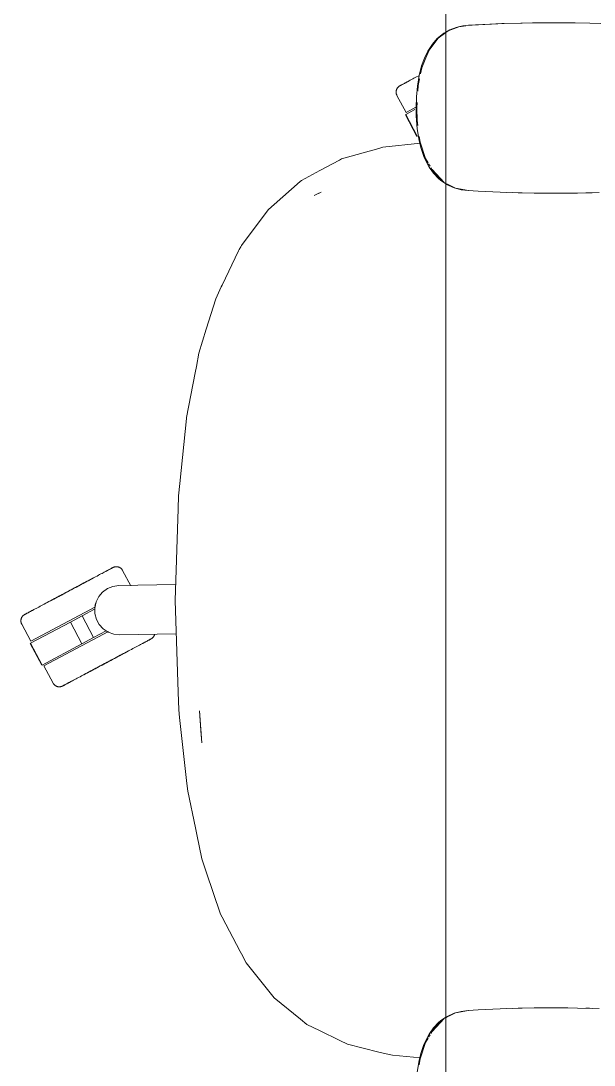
# Model space of a CAD drawing. Header units: millimetres. Extents: x 155927 to 295199, y -4084 to 97293.
# Drawn here: x 192539 to 192865, y 11079 to 11672 of the extents above; entities that cross this region are included whole.
import ezdxf

# ---------------------------------------------------------------- set-up
doc = ezdxf.new("R2010")
doc.units = ezdxf.units.MM
doc.header["$MEASUREMENT"] = 0
doc.layers.add('G-IMPT', color=8, linetype='CONTINUOUS', lineweight=9)
doc.layers.add('I-FURN', color=8, linetype='CONTINUOUS', lineweight=9)

msp = doc.modelspace()

# ---------------------------------------------------------------- linework, layer by layer
at = {"layer": 'G-IMPT'}
for p, q in [((192813.49, 11670.6), (192791.7, 11669.51)), ((192812.28, 11670.56), (192791.7, 11669.51)), ((192813.49, 11670.6), (192793.31, 11669.63)), ((192833.68, 11671.07), (192812.28, 11670.56)), ((192823.84, 11670.9), (192812.28, 11670.56)), ((192812.28, 11670.56), (192813.49, 11670.6)), ((192833.68, 11671.07), (192813.49, 11670.6)), ((192823.84, 11670.9), (192843.07, 11671.11)), ((192833.68, 11671.07), (192823.84, 11670.9)), ((192853.86, 11671.02), (192823.84, 11670.9)), ((192831.64, 11671.05), (192829.73, 11670.97)), ((192833.68, 11671.03), (192831.64, 11671.05)), ((192853.86, 11671.02), (192833.68, 11671.07)), ((192853.86, 11671.02), (192843.07, 11671.11)), ((192853.86, 11671.02), (192862.28, 11670.85)), ((192874.04, 11670.47), (192862.28, 11670.85)), ((192779.24, 11665.1), (192775.5, 11662.02)), ((192780.44, 11665.49), (192776.02, 11662.22)), ((192780.44, 11665.78), (192779.24, 11665.1)), ((192782.67, 11667.06), (192780.44, 11665.78)), ((192781.64, 11666.39), (192780.44, 11665.49)), ((192787.84, 11668.8), (192781.64, 11666.39)), ((192782.67, 11667.06), (192786.32, 11668.45)), ((192787.66, 11668.82), (192786.32, 11668.45)), ((192787.66, 11668.82), (192790.06, 11669.26)), ((192787.84, 11668.8), (192791.69, 11669.38)), ((192791.7, 11669.51), (192790.06, 11669.26)), ((192791.7, 11669.51), (192793.31, 11669.63)), ((192770.18, 11654.93), (192772.83, 11658.98)), ((192776.02, 11662.22), (192770.8, 11655.43)), ((192772.83, 11658.98), (192775.5, 11662.02)), ((192770.18, 11654.93), (192768.2, 11650.86)), ((192770.8, 11655.43), (192768.96, 11651.04)), ((192766.61, 11646.53), (192765.18, 11641.05)), ((192766.61, 11646.53), (192768.2, 11650.86)), ((192766.64, 11645.41), (192768.96, 11651.04)), ((192764.18, 11635.11), (192765.18, 11641.05)), ((192766.64, 11645.41), (192765.93, 11641.95)), ((192764.18, 11635.11), (192763.61, 11628.96)), ((192764.6, 11635.45), (192764.4, 11632.25)), ((192765.36, 11639.2), (192764.6, 11635.45)), ((192763.43, 11622.63), (192763.61, 11628.96)), ((192763.52, 11618.12), (192763.43, 11622.63)), ((192764, 11625.74), (192763.81, 11622.63)), ((192764.04, 11615.46), (192763.81, 11622.63)), ((192763.52, 11618.12), (192764.1, 11610.8)), ((192764.04, 11615.46), (192764.43, 11612.68)), ((192765.22, 11604.04), (192764.1, 11610.8)), ((192765.3, 11606.49), (192765.77, 11603.2)), ((192742.35, 11599.65), (192721, 11593.64)), ((192742.35, 11599.65), (192744.61, 11600.28)), ((192765.89, 11602.7), (192744.61, 11600.28)), ((192766.19, 11600.12), (192765.22, 11604.04)), ((192765.77, 11603.2), (192768.8, 11593.81)), ((192766.19, 11600.12), (192767.93, 11595.03)), ((192719.89, 11593.04), (192708.65, 11587.03)), ((192721, 11593.64), (192719.89, 11593.04)), ((192767.93, 11595.03), (192770.14, 11590.39)), ((192768.8, 11593.81), (192770.26, 11591.36)), ((192708.65, 11587.03), (192698.22, 11581.45)), ((192770.14, 11590.39), (192770.94, 11589.02)), ((192770.54, 11590.89), (192771.4, 11589.45)), ((192773.39, 11585.56), (192770.94, 11589.02)), ((192771.87, 11588.66), (192773.76, 11585.51)), ((192772.57, 11587.6), (192779.47, 11580.2)), ((192772.57, 11587.6), (192773.85, 11586.13)), ((192682.76, 11567.84), (192697.55, 11580.86)), ((192697.55, 11580.86), (192698.22, 11581.45)), ((192776.26, 11582.52), (192773.39, 11585.56)), ((192773.76, 11585.51), (192779.47, 11580.2)), ((192773.98, 11585.97), (192777.06, 11582.44)), ((192776.26, 11582.52), (192777.58, 11581.38)), ((192779.47, 11580.2), (192777.06, 11582.44)), ((192780.44, 11579.43), (192777.58, 11581.38)), ((192705.52, 11572.84), (192709.41, 11574.79)), ((192707.81, 11574.01), (192709.41, 11574.79)), ((192781.71, 11579.1), (192780.44, 11579.73)), ((192780.8, 11579.18), (192785.12, 11577.19)), ((192781.71, 11579.1), (192785.96, 11577)), ((192789.08, 11576.13), (192785.12, 11577.19)), ((192785.96, 11577), (192793.31, 11575.63)), ((192793.08, 11575.63), (192789.08, 11576.13)), ((192798.75, 11575.34), (192793.08, 11575.63)), ((192798.75, 11575.34), (192811.31, 11574.73)), ((192814.85, 11574.6), (192811.31, 11574.73)), ((192705.52, 11572.84), (192707.81, 11574.01)), ((192830.52, 11574.23), (192814.85, 11574.6)), ((192818.25, 11574.55), (192821.58, 11574.4)), ((192823.8, 11574.4), (192821.58, 11574.4)), ((192830.52, 11574.23), (192835.03, 11574.17)), ((192835.03, 11574.17), (192849.75, 11574.18)), ((192855.22, 11574.25), (192849.75, 11574.18)), ((192855.22, 11574.25), (192867.53, 11574.55)), ((192862, 11574.39), (192859.92, 11574.39)), ((192863.66, 11574.47), (192862, 11574.39)), ((192664.21, 11544.51), (192678.78, 11564)), ((192678.78, 11564), (192679.5, 11564.97)), ((192682.76, 11567.84), (192679.5, 11564.97)), ((192662.39, 11541.45), (192653.12, 11521.81)), ((192662.39, 11541.45), (192662.81, 11542.16)), ((192663.75, 11543.74), (192662.81, 11542.16)), ((192664.21, 11544.51), (192663.75, 11543.74)), ((192653.12, 11521.81), (192652.69, 11520.89)), ((192649.5, 11514.13), (192652.69, 11520.89)), ((192649.5, 11514.13), (192644.18, 11496.86)), ((192644.18, 11496.86), (192639.98, 11483.25)), ((192639.98, 11483.25), (192638.53, 11475.65)), ((192637.82, 11471.98), (192638.53, 11475.65)), ((192637.82, 11471.98), (192632.95, 11446.6)), ((192632.86, 11446.14), (192629.04, 11409.15)), ((192632.86, 11446.14), (192632.95, 11446.6)), ((192629.04, 11409.15), (192628.31, 11402.08)), ((192628.09, 11394.82), (192628.31, 11402.08)), ((192626.47, 11342.66), (192628.09, 11394.82)), ((192628.17, 11290.48), (192626.47, 11342.66)), ((192628.17, 11290.48), (192628.5, 11280.54)), ((192628.98, 11276.16), (192628.5, 11280.54)), ((192640.38, 11280), (192641.63, 11261.72)), ((192640.38, 11280), (192641.02, 11268.67)), ((192628.98, 11276.16), (192633.11, 11238.72)), ((192641.63, 11261.72), (192641.02, 11268.67)), ((192633.6, 11234.3), (192633.11, 11238.72)), ((192637.95, 11213.36), (192633.6, 11234.3)), ((192637.95, 11213.36), (192638.71, 11209.68)), ((192638.71, 11209.68), (192641.58, 11195.86)), ((192644.1, 11188.42), (192641.58, 11195.86)), ((192644.1, 11188.42), (192652.25, 11164.33)), ((192653.12, 11162.67), (192652.25, 11164.33)), ((192663.42, 11143.16), (192653.12, 11162.67)), ((192663.42, 11143.16), (192664.14, 11141.79)), ((192666.85, 11136.66), (192664.14, 11141.79)), ((192666.85, 11136.66), (192679.06, 11121.52)), ((192682.82, 11116.86), (192679.06, 11121.52)), ((192697.77, 11104.69), (192682.82, 11116.86)), ((192780.44, 11105.82), (192777.58, 11103.87)), ((192781.71, 11106.15), (192780.44, 11105.52)), ((192780.8, 11106.07), (192785.12, 11108.06)), ((192782, 11106.3), (192785.96, 11108.25)), ((192789.08, 11109.12), (192785.12, 11108.06)), ((192785.96, 11108.25), (192793.31, 11109.62)), ((192793.08, 11109.62), (192789.08, 11109.12)), ((192798.75, 11109.91), (192793.08, 11109.62)), ((192798.75, 11109.91), (192811.31, 11110.52)), ((192814.85, 11110.64), (192811.31, 11110.52)), ((192830.52, 11111.02), (192814.85, 11110.64)), ((192818.25, 11110.7), (192821.58, 11110.85)), ((192823.8, 11110.85), (192821.58, 11110.85)), ((192830.52, 11111.02), (192835.03, 11111.08)), ((192835.03, 11111.08), (192849.75, 11111.07)), ((192855.22, 11111), (192849.75, 11111.07)), ((192855.22, 11111), (192867.53, 11110.7)), ((192862, 11110.86), (192859.92, 11110.86)), ((192863.66, 11110.78), (192862, 11110.86)), ((192697.77, 11104.69), (192701.42, 11101.71)), ((192701.42, 11101.71), (192708.59, 11098.19)), ((192772.57, 11097.65), (192779.47, 11105.05)), ((192776.26, 11102.73), (192773.39, 11099.69)), ((192773.76, 11099.74), (192779.47, 11105.05)), ((192773.98, 11099.28), (192777.06, 11102.81)), ((192776.26, 11102.73), (192777.58, 11103.87)), ((192779.47, 11105.05), (192777.06, 11102.81)), ((192720.05, 11092.54), (192708.59, 11098.19)), ((192767.93, 11090.22), (192770.14, 11094.86)), ((192770.14, 11094.86), (192770.94, 11096.23)), ((192770.54, 11094.36), (192771.4, 11095.8)), ((192773.39, 11099.69), (192770.94, 11096.23)), ((192771.87, 11096.59), (192773.76, 11099.74)), ((192772.57, 11097.65), (192773.85, 11099.12)), ((192720.05, 11092.54), (192724.42, 11090.39)), ((192724.42, 11090.39), (192742.36, 11085.99)), ((192765.77, 11082.05), (192768.8, 11091.44)), ((192766.19, 11085.13), (192767.93, 11090.22)), ((192768.8, 11091.44), (192770.26, 11093.89)), ((192742.36, 11085.99), (192744.73, 11085.41)), ((192750.02, 11084.11), (192744.73, 11085.41)), ((192765.9, 11082.67), (192750.02, 11084.11)), ((192766.19, 11085.13), (192765.22, 11081.21)), ((192765.3, 11078.76), (192765.77, 11082.05)), ((192765.22, 11081.21), (192764.1, 11074.45))]:
    msp.add_line(p, q, dxfattribs=at)
at = {"layer": 'I-FURN'}
for p, q in [((192780.44, 10700.42), (192780.44, 12100.42)), ((192780.44, 12100.42), (192780.44, 10700.42)), ((192763.78, 11640.3), (192763, 11639.89)), ((192764.58, 11640.73), (192763.78, 11640.3)), ((192765.4, 11641.16), (192764.58, 11640.73)), ((192752.87, 11634.05), (192752.97, 11634.17)), ((192752.97, 11634.17), (192753.07, 11634.3)), ((192753.07, 11634.3), (192753.18, 11634.42)), ((192753.18, 11634.42), (192753.29, 11634.53)), ((192753.29, 11634.53), (192753.41, 11634.64)), ((192753.41, 11634.64), (192753.53, 11634.75)), ((192753.53, 11634.75), (192753.66, 11634.85)), ((192753.66, 11634.85), (192753.78, 11634.95)), ((192753.78, 11634.95), (192753.92, 11635.04)), ((192753.92, 11635.04), (192754.05, 11635.12)), ((192754.05, 11635.12), (192754.19, 11635.2)), ((192754.19, 11635.2), (192754.23, 11635.23)), ((192754.23, 11635.23), (192754.25, 11635.24)), ((192754.24, 11635.23), (192754.23, 11635.23)), ((192754.28, 11635.25), (192754.24, 11635.23)), ((192754.25, 11635.24), (192754.31, 11635.27)), ((192754.36, 11635.29), (192754.28, 11635.25)), ((192754.31, 11635.27), (192754.41, 11635.32)), ((192754.48, 11635.36), (192754.36, 11635.29)), ((192754.41, 11635.32), (192754.55, 11635.4)), ((192754.65, 11635.45), (192754.48, 11635.36)), ((192754.55, 11635.4), (192754.73, 11635.49)), ((192754.85, 11635.55), (192754.65, 11635.45)), ((192754.73, 11635.49), (192754.95, 11635.61)), ((192755.09, 11635.68), (192754.85, 11635.55)), ((192754.95, 11635.61), (192755.21, 11635.75)), ((192755.37, 11635.83), (192755.09, 11635.68)), ((192755.21, 11635.75), (192755.51, 11635.9)), ((192755.68, 11636), (192755.37, 11635.83)), ((192755.51, 11635.9), (192755.84, 11636.08)), ((192756.04, 11636.19), (192755.68, 11636)), ((192755.84, 11636.08), (192756.22, 11636.28)), ((192756.43, 11636.4), (192756.04, 11636.19)), ((192756.22, 11636.28), (192756.63, 11636.5)), ((192756.86, 11636.62), (192756.43, 11636.4)), ((192756.63, 11636.5), (192757.07, 11636.74)), ((192757.33, 11636.87), (192756.86, 11636.62)), ((192757.07, 11636.74), (192757.56, 11636.99)), ((192757.83, 11637.14), (192757.33, 11636.87)), ((192757.56, 11636.99), (192758.07, 11637.27)), ((192758.37, 11637.42), (192757.83, 11637.14)), ((192758.07, 11637.27), (192758.62, 11637.56)), ((192758.93, 11637.73), (192758.37, 11637.42)), ((192758.62, 11637.56), (192759.21, 11637.87)), ((192759.54, 11638.05), (192758.93, 11637.73)), ((192760.17, 11638.38), (192759.54, 11638.05)), ((192760.83, 11638.74), (192760.17, 11638.38)), ((192761.53, 11639.1), (192760.83, 11638.74)), ((192762.25, 11639.49), (192761.53, 11639.1)), ((192763, 11639.89), (192762.25, 11639.49)), ((192752.09, 11631.63), (192752.1, 11631.79)), ((192752.1, 11631.47), (192752.09, 11631.63)), ((192752.1, 11631.95), (192752.12, 11632.11)), ((192752.1, 11631.79), (192752.1, 11631.95)), ((192752.11, 11631.31), (192752.1, 11631.47)), ((192752.13, 11631.15), (192752.11, 11631.31)), ((192752.12, 11632.11), (192752.14, 11632.27)), ((192752.15, 11630.99), (192752.13, 11631.15)), ((192752.14, 11632.27), (192752.17, 11632.43)), ((192752.18, 11630.83), (192752.15, 11630.99)), ((192752.17, 11632.43), (192752.2, 11632.59)), ((192752.22, 11630.67), (192752.18, 11630.83)), ((192752.2, 11632.59), (192752.24, 11632.75)), ((192752.26, 11630.52), (192752.22, 11630.67)), ((192752.24, 11632.75), (192752.29, 11632.9)), ((192752.31, 11630.37), (192752.26, 11630.52)), ((192752.29, 11632.9), (192752.34, 11633.05)), ((192752.37, 11630.21), (192752.31, 11630.37)), ((192752.34, 11633.05), (192752.4, 11633.2)), ((192752.43, 11630.07), (192752.37, 11630.21)), ((192752.4, 11633.2), (192752.46, 11633.35)), ((192752.49, 11629.92), (192752.43, 11630.07)), ((192752.46, 11633.35), (192752.53, 11633.5)), ((192752.57, 11629.77), (192752.49, 11629.92)), ((192752.53, 11633.5), (192752.61, 11633.64)), ((192752.57, 11629.77), (192757.72, 11620.09)), ((192752.61, 11633.64), (192752.69, 11633.78)), ((192752.69, 11633.78), (192752.78, 11633.91)), ((192752.78, 11633.91), (192752.87, 11634.05)), ((192757.72, 11620.09), (192763.35, 11623.08)), ((192757.36, 11618.77), (192763.93, 11606.41)), ((192757.53, 11618.86), (192762.82, 11621.67)), ((192764.1, 11606.5), (192757.53, 11618.86)), ((192764.2, 11606.55), (192764.1, 11606.5)), ((192590.43, 11361.03), (192590.17, 11360.89)), ((192590.29, 11360.96), (192590.53, 11361.08)), ((192590.65, 11361.14), (192590.43, 11361.03)), ((192590.53, 11361.08), (192590.73, 11361.19)), ((192590.83, 11361.24), (192590.65, 11361.14)), ((192590.73, 11361.19), (192590.9, 11361.28)), ((192590.97, 11361.32), (192590.83, 11361.24)), ((192590.9, 11361.28), (192591.02, 11361.34)), ((192591.07, 11361.37), (192590.97, 11361.32)), ((192591.02, 11361.34), (192591.1, 11361.39)), ((192591.13, 11361.4), (192591.07, 11361.37)), ((192591.1, 11361.39), (192591.14, 11361.41)), ((192591.15, 11361.41), (192591.13, 11361.4)), ((192591.14, 11361.41), (192591.15, 11361.41)), ((192591.15, 11361.41), (192591.29, 11361.48)), ((192591.29, 11361.48), (192591.44, 11361.55)), ((192591.44, 11361.55), (192591.59, 11361.61)), ((192591.59, 11361.61), (192591.74, 11361.67)), ((192591.74, 11361.67), (192591.89, 11361.72)), ((192591.89, 11361.72), (192592.05, 11361.76)), ((192592.05, 11361.76), (192592.21, 11361.8)), ((192592.21, 11361.8), (192592.36, 11361.83)), ((192592.36, 11361.83), (192592.52, 11361.85)), ((192592.52, 11361.85), (192592.68, 11361.87)), ((192592.68, 11361.87), (192592.84, 11361.88)), ((192592.84, 11361.88), (192593.01, 11361.88)), ((192593.01, 11361.88), (192593.17, 11361.88)), ((192593.17, 11361.88), (192593.33, 11361.87)), ((192593.33, 11361.87), (192593.49, 11361.86)), ((192593.49, 11361.86), (192593.65, 11361.84)), ((192593.65, 11361.84), (192593.81, 11361.81)), ((192593.81, 11361.81), (192593.96, 11361.78)), ((192593.96, 11361.78), (192594.12, 11361.74)), ((192594.12, 11361.74), (192594.27, 11361.69)), ((192594.27, 11361.69), (192594.43, 11361.64)), ((192594.43, 11361.64), (192594.58, 11361.58)), ((192594.58, 11361.58), (192594.73, 11361.51)), ((192594.73, 11361.51), (192594.87, 11361.44)), ((192594.87, 11361.44), (192595.01, 11361.37)), ((192595.01, 11361.37), (192595.15, 11361.29)), ((192595.15, 11361.29), (192595.29, 11361.2)), ((192595.29, 11361.2), (192595.42, 11361.11)), ((192595.42, 11361.11), (192595.55, 11361.01)), ((192579.59, 11355.27), (192578.74, 11354.81)), ((192579.13, 11355.02), (192579.98, 11355.47)), ((192580.43, 11355.71), (192579.59, 11355.27)), ((192581.24, 11356.14), (192580.43, 11355.71)), ((192582.03, 11356.56), (192581.24, 11356.14)), ((192582.79, 11356.97), (192582.03, 11356.56)), ((192583.52, 11357.36), (192582.79, 11356.97)), ((192584.23, 11357.73), (192583.52, 11357.36)), ((192584.91, 11358.09), (192584.23, 11357.73)), ((192585.56, 11358.44), (192584.91, 11358.09)), ((192586.17, 11358.77), (192585.56, 11358.44)), ((192586.76, 11359.08), (192586.17, 11358.77)), ((192586.45, 11358.91), (192587.02, 11359.21)), ((192587.31, 11359.37), (192586.76, 11359.08)), ((192587.02, 11359.21), (192587.55, 11359.5)), ((192587.83, 11359.64), (192587.31, 11359.37)), ((192587.55, 11359.5), (192588.05, 11359.76)), ((192588.31, 11359.9), (192587.83, 11359.64)), ((192588.05, 11359.76), (192588.52, 11360.01)), ((192588.75, 11360.14), (192588.31, 11359.9)), ((192588.52, 11360.01), (192588.95, 11360.24)), ((192589.16, 11360.36), (192588.75, 11360.14)), ((192588.95, 11360.24), (192589.34, 11360.45)), ((192589.54, 11360.55), (192589.16, 11360.36)), ((192589.34, 11360.45), (192589.7, 11360.64)), ((192589.87, 11360.73), (192589.54, 11360.55)), ((192589.7, 11360.64), (192590.01, 11360.81)), ((192590.17, 11360.89), (192589.87, 11360.73)), ((192590.01, 11360.81), (192590.29, 11360.96)), ((192595.55, 11361.01), (192595.67, 11360.91)), ((192595.67, 11360.91), (192595.79, 11360.8)), ((192595.79, 11360.8), (192595.91, 11360.69)), ((192595.91, 11360.69), (192596.02, 11360.57)), ((192596.02, 11360.57), (192596.12, 11360.45)), ((192596.12, 11360.45), (192596.23, 11360.32)), ((192596.23, 11360.32), (192596.32, 11360.19)), ((192596.32, 11360.19), (192596.41, 11360.06)), ((192596.41, 11360.06), (192596.5, 11359.92)), ((192596.5, 11359.92), (192596.58, 11359.78)), ((192596.58, 11359.78), (192596.6, 11359.74)), ((192601.3, 11350.9), (192596.6, 11359.74)), ((192568.29, 11349.26), (192567.29, 11348.72)), ((192567.75, 11348.97), (192568.75, 11349.5)), ((192569.29, 11349.79), (192568.29, 11349.26)), ((192568.75, 11349.5), (192569.75, 11350.03)), ((192570.28, 11350.32), (192569.29, 11349.79)), ((192569.75, 11350.03), (192570.74, 11350.56)), ((192571.27, 11350.84), (192570.28, 11350.32)), ((192570.74, 11350.56), (192571.72, 11351.08)), ((192572.25, 11351.36), (192571.27, 11350.84)), ((192571.72, 11351.08), (192572.7, 11351.6)), ((192573.22, 11351.88), (192572.25, 11351.36)), ((192572.7, 11351.6), (192573.66, 11352.11)), ((192574.18, 11352.39), (192573.22, 11351.88)), ((192573.66, 11352.11), (192574.61, 11352.62)), ((192575.12, 11352.89), (192574.18, 11352.39)), ((192574.61, 11352.62), (192575.55, 11353.12)), ((192576.05, 11353.38), (192575.12, 11352.89)), ((192575.55, 11353.12), (192576.47, 11353.61)), ((192576.96, 11353.87), (192576.05, 11353.38)), ((192576.47, 11353.61), (192577.38, 11354.09)), ((192577.86, 11354.35), (192576.96, 11353.87)), ((192577.38, 11354.09), (192578.26, 11354.56)), ((192578.74, 11354.81), (192577.86, 11354.35)), ((192578.26, 11354.56), (192579.13, 11355.02)), ((192585.19, 11347.44), (192587.94, 11349.41)), ((192587.94, 11349.41), (192591.07, 11350.66)), ((192591.07, 11350.66), (192594.41, 11351.12)), ((192594.41, 11351.12), (192626.75, 11351.69)), ((192557.41, 11343.47), (192556.47, 11342.97)), ((192556.9, 11343.2), (192557.85, 11343.7)), ((192558.36, 11343.98), (192557.41, 11343.47)), ((192557.85, 11343.7), (192558.8, 11344.21)), ((192559.33, 11344.49), (192558.36, 11343.98)), ((192558.8, 11344.21), (192559.77, 11344.73)), ((192560.3, 11345.01), (192559.33, 11344.49)), ((192559.77, 11344.73), (192560.75, 11345.25)), ((192561.28, 11345.53), (192560.3, 11345.01)), ((192560.75, 11345.25), (192561.74, 11345.77)), ((192562.27, 11346.06), (192561.28, 11345.53)), ((192561.74, 11345.77), (192562.73, 11346.3)), ((192563.27, 11346.59), (192562.27, 11346.06)), ((192562.73, 11346.3), (192563.73, 11346.83)), ((192564.27, 11347.12), (192563.27, 11346.59)), ((192563.73, 11346.83), (192564.73, 11347.37)), ((192565.28, 11347.66), (192564.27, 11347.12)), ((192564.73, 11347.37), (192565.74, 11347.9)), ((192566.28, 11348.19), (192565.28, 11347.66)), ((192565.74, 11347.9), (192566.74, 11348.44)), ((192567.29, 11348.72), (192566.28, 11348.19)), ((192566.74, 11348.44), (192567.75, 11348.97)), ((192581.49, 11341.86), (192583, 11344.88)), ((192583, 11344.88), (192585.19, 11347.44)), ((192544.36, 11319.54), (192581.08, 11339.07)), ((192545.26, 11337.01), (192545.85, 11337.33)), ((192546.18, 11337.5), (192545.58, 11337.18)), ((192546.81, 11337.84), (192546.18, 11337.5)), ((192547.47, 11338.19), (192546.81, 11337.84)), ((192548.17, 11338.56), (192547.47, 11338.19)), ((192548.89, 11338.94), (192548.17, 11338.56)), ((192549.64, 11339.34), (192548.89, 11338.94)), ((192550.42, 11339.75), (192549.64, 11339.34)), ((192551.22, 11340.18), (192550.42, 11339.75)), ((192552.04, 11340.62), (192551.22, 11340.18)), ((192552.89, 11341.07), (192552.04, 11340.62)), ((192553.76, 11341.53), (192552.89, 11341.07)), ((192554.64, 11342), (192553.76, 11341.53)), ((192555.55, 11342.48), (192554.64, 11342)), ((192555.06, 11342.22), (192555.97, 11342.71)), ((192556.47, 11342.97), (192555.55, 11342.48)), ((192555.97, 11342.71), (192556.9, 11343.2)), ((192573.52, 11333.92), (192580.67, 11337.72)), ((192580.74, 11338.57), (192581.49, 11341.86)), ((192580.8, 11335.2), (192580.74, 11338.57)), ((192538.74, 11331.25), (192538.75, 11331.41)), ((192538.75, 11331.41), (192538.76, 11331.57)), ((192538.76, 11331.57), (192538.78, 11331.73)), ((192538.78, 11331.73), (192538.81, 11331.89)), ((192538.81, 11331.89), (192538.84, 11332.05)), ((192538.84, 11332.05), (192538.88, 11332.2)), ((192538.88, 11332.2), (192538.93, 11332.36)), ((192538.93, 11332.36), (192538.98, 11332.51)), ((192538.98, 11332.51), (192539.04, 11332.66)), ((192539.04, 11332.66), (192539.1, 11332.81)), ((192539.1, 11332.81), (192539.17, 11332.95)), ((192539.17, 11332.95), (192539.25, 11333.09)), ((192539.25, 11333.09), (192539.33, 11333.23)), ((192539.33, 11333.23), (192539.42, 11333.37)), ((192539.42, 11333.37), (192539.51, 11333.5)), ((192539.51, 11333.5), (192539.61, 11333.63)), ((192539.61, 11333.63), (192539.71, 11333.75)), ((192539.71, 11333.75), (192539.82, 11333.87)), ((192539.82, 11333.87), (192539.93, 11333.99)), ((192539.93, 11333.99), (192540.05, 11334.1)), ((192540.05, 11334.1), (192540.17, 11334.21)), ((192540.17, 11334.21), (192540.3, 11334.31)), ((192540.3, 11334.31), (192540.43, 11334.4)), ((192540.43, 11334.4), (192540.56, 11334.49)), ((192540.56, 11334.49), (192540.7, 11334.58)), ((192540.7, 11334.58), (192540.84, 11334.66)), ((192540.84, 11334.66), (192540.87, 11334.68)), ((192540.87, 11334.68), (192540.89, 11334.69)), ((192540.88, 11334.68), (192540.87, 11334.68)), ((192540.92, 11334.71), (192540.88, 11334.68)), ((192540.89, 11334.69), (192540.95, 11334.72)), ((192541, 11334.75), (192540.92, 11334.71)), ((192540.95, 11334.72), (192541.05, 11334.78)), ((192541.13, 11334.81), (192541, 11334.75)), ((192541.05, 11334.78), (192541.19, 11334.85)), ((192541.29, 11334.9), (192541.13, 11334.81)), ((192541.19, 11334.85), (192541.37, 11334.95)), ((192541.49, 11335.01), (192541.29, 11334.9)), ((192541.37, 11334.95), (192541.59, 11335.06)), ((192541.73, 11335.13), (192541.49, 11335.01)), ((192541.59, 11335.06), (192541.85, 11335.2)), ((192542.01, 11335.28), (192541.73, 11335.13)), ((192541.85, 11335.2), (192542.15, 11335.36)), ((192542.33, 11335.45), (192542.01, 11335.28)), ((192542.15, 11335.36), (192542.48, 11335.54)), ((192542.68, 11335.64), (192542.33, 11335.45)), ((192542.48, 11335.54), (192542.86, 11335.73)), ((192543.07, 11335.85), (192542.68, 11335.64)), ((192542.86, 11335.73), (192543.27, 11335.95)), ((192543.5, 11336.08), (192543.07, 11335.85)), ((192543.27, 11335.95), (192543.71, 11336.19)), ((192543.97, 11336.33), (192543.5, 11336.08)), ((192543.71, 11336.19), (192544.2, 11336.45)), ((192544.47, 11336.59), (192543.97, 11336.33)), ((192544.2, 11336.45), (192544.71, 11336.72)), ((192545.01, 11336.88), (192544.47, 11336.59)), ((192544.71, 11336.72), (192545.26, 11337.01)), ((192545.58, 11337.18), (192545.01, 11336.88)), ((192566.88, 11330.39), (192573.52, 11333.92)), ((192580.09, 11321.56), (192573.52, 11333.92)), ((192581.66, 11331.94), (192580.8, 11335.2)), ((192583.28, 11328.98), (192581.66, 11331.94)), ((192538.74, 11331.09), (192538.74, 11331.25)), ((192538.74, 11330.93), (192538.74, 11331.09)), ((192538.75, 11330.76), (192538.74, 11330.93)), ((192538.77, 11330.6), (192538.75, 11330.76)), ((192538.79, 11330.44), (192538.77, 11330.6)), ((192538.82, 11330.29), (192538.79, 11330.44)), ((192538.86, 11330.13), (192538.82, 11330.29)), ((192538.9, 11329.97), (192538.86, 11330.13)), ((192538.95, 11329.82), (192538.9, 11329.97)), ((192539.01, 11329.67), (192538.95, 11329.82)), ((192539.07, 11329.52), (192539.01, 11329.67)), ((192539.13, 11329.37), (192539.07, 11329.52)), ((192539.21, 11329.23), (192539.13, 11329.37)), ((192539.21, 11329.23), (192544.36, 11319.54)), ((192544.17, 11318.31), (192566.88, 11330.39)), ((192573.45, 11318.03), (192566.88, 11330.39)), ((192585.56, 11326.5), (192583.28, 11328.98)), ((192588.37, 11324.63), (192585.56, 11326.5)), ((192551.87, 11305.42), (192588.62, 11324.96)), ((192580.09, 11321.56), (192573.45, 11318.03)), ((192587.24, 11325.36), (192580.09, 11321.56)), ((192591.54, 11323.49), (192588.37, 11324.63)), ((192594.9, 11323.14), (192591.54, 11323.49)), ((192627.09, 11323.7), (192594.9, 11323.14)), ((192610.35, 11319.52), (192609.9, 11319.29)), ((192610.11, 11319.4), (192610.54, 11319.63)), ((192610.76, 11319.74), (192610.35, 11319.52)), ((192610.54, 11319.63), (192610.94, 11319.83)), ((192611.13, 11319.94), (192610.76, 11319.74)), ((192610.94, 11319.83), (192611.29, 11320.02)), ((192611.47, 11320.12), (192611.13, 11319.94)), ((192611.29, 11320.02), (192611.61, 11320.19)), ((192611.76, 11320.28), (192611.47, 11320.12)), ((192611.61, 11320.19), (192611.89, 11320.34)), ((192612.02, 11320.41), (192611.76, 11320.28)), ((192611.89, 11320.34), (192612.13, 11320.47)), ((192612.24, 11320.53), (192612.02, 11320.41)), ((192612.13, 11320.47), (192612.33, 11320.58)), ((192612.42, 11320.63), (192612.24, 11320.53)), ((192612.33, 11320.58), (192612.49, 11320.66)), ((192612.56, 11320.7), (192612.42, 11320.63)), ((192612.49, 11320.66), (192612.61, 11320.73)), ((192612.66, 11320.75), (192612.56, 11320.7)), ((192612.61, 11320.73), (192612.7, 11320.77)), ((192612.72, 11320.79), (192612.66, 11320.75)), ((192612.7, 11320.77), (192612.74, 11320.79)), ((192612.74, 11320.8), (192612.72, 11320.79)), ((192612.78, 11320.82), (192612.74, 11320.8)), ((192612.74, 11320.79), (192612.74, 11320.8)), ((192612.92, 11320.9), (192612.78, 11320.82)), ((192613.06, 11320.98), (192612.92, 11320.9)), ((192613.19, 11321.07), (192613.06, 11320.98)), ((192613.32, 11321.17), (192613.19, 11321.07)), ((192613.45, 11321.27), (192613.32, 11321.17)), ((192613.57, 11321.38), (192613.45, 11321.27)), ((192613.68, 11321.49), (192613.57, 11321.38)), ((192613.8, 11321.6), (192613.68, 11321.49)), ((192613.9, 11321.72), (192613.8, 11321.6)), ((192614.01, 11321.85), (192613.9, 11321.72)), ((192614.11, 11321.98), (192614.01, 11321.85)), ((192614.2, 11322.11), (192614.11, 11321.98)), ((192614.28, 11322.24), (192614.2, 11322.11)), ((192614.37, 11322.38), (192614.28, 11322.24)), ((192614.44, 11322.52), (192614.37, 11322.38)), ((192614.51, 11322.67), (192614.44, 11322.52)), ((192614.58, 11322.82), (192614.51, 11322.67)), ((192614.64, 11322.97), (192614.58, 11322.82)), ((192614.69, 11323.12), (192614.64, 11322.97)), ((192614.73, 11323.27), (192614.69, 11323.12)), ((192614.77, 11323.43), (192614.73, 11323.27)), ((192544, 11318.22), (192550.57, 11305.86)), ((192550.75, 11305.95), (192544.17, 11318.31)), ((192573.45, 11318.03), (192550.75, 11305.95)), ((192598.97, 11313.47), (192599.86, 11313.95)), ((192599.86, 11313.95), (192600.73, 11314.41)), ((192600.73, 11314.41), (192601.58, 11314.86)), ((192601.58, 11314.86), (192602.4, 11315.3)), ((192602.4, 11315.3), (192603.2, 11315.72)), ((192603.2, 11315.72), (192603.98, 11316.13)), ((192603.98, 11316.13), (192604.73, 11316.53)), ((192604.73, 11316.53), (192605.45, 11316.92)), ((192605.45, 11316.92), (192606.14, 11317.29)), ((192606.14, 11317.29), (192606.81, 11317.64)), ((192606.81, 11317.64), (192607.44, 11317.98)), ((192607.44, 11317.98), (192608.04, 11318.3)), ((192608.35, 11318.46), (192607.77, 11318.15)), ((192608.04, 11318.3), (192608.61, 11318.6)), ((192608.9, 11318.75), (192608.35, 11318.46)), ((192608.61, 11318.6), (192609.15, 11318.88)), ((192609.42, 11319.03), (192608.9, 11318.75)), ((192609.15, 11318.88), (192609.65, 11319.15)), ((192609.9, 11319.29), (192609.42, 11319.03)), ((192609.65, 11319.15), (192610.11, 11319.4)), ((192587.34, 11307.29), (192588.34, 11307.82)), ((192588.88, 11308.11), (192587.88, 11307.57)), ((192588.34, 11307.82), (192589.34, 11308.35)), ((192589.89, 11308.64), (192588.88, 11308.11)), ((192589.34, 11308.35), (192590.35, 11308.89)), ((192590.88, 11309.17), (192589.89, 11308.64)), ((192590.35, 11308.89), (192591.34, 11309.42)), ((192591.88, 11309.7), (192590.88, 11309.17)), ((192591.34, 11309.42), (192592.33, 11309.94)), ((192592.87, 11310.23), (192591.88, 11309.7)), ((192592.33, 11309.94), (192593.32, 11310.47)), ((192593.84, 11310.75), (192592.87, 11310.23)), ((192593.32, 11310.47), (192594.29, 11310.98)), ((192594.81, 11311.26), (192593.84, 11310.75)), ((192594.29, 11310.98), (192595.26, 11311.5)), ((192595.77, 11311.77), (192594.81, 11311.26)), ((192595.26, 11311.5), (192596.21, 11312)), ((192596.72, 11312.27), (192595.77, 11311.77)), ((192596.21, 11312), (192597.14, 11312.5)), ((192597.64, 11312.77), (192596.72, 11312.27)), ((192597.14, 11312.5), (192598.07, 11312.99)), ((192598.56, 11313.25), (192597.64, 11312.77)), ((192598.07, 11312.99), (192598.97, 11313.47)), ((192551.87, 11305.42), (192557.02, 11295.73)), ((192577.15, 11301.87), (192576.24, 11301.39)), ((192576.65, 11301.61), (192577.57, 11302.09)), ((192578.07, 11302.36), (192577.15, 11301.87)), ((192577.57, 11302.09), (192578.5, 11302.59)), ((192579.01, 11302.86), (192578.07, 11302.36)), ((192578.5, 11302.59), (192579.44, 11303.09)), ((192579.96, 11303.36), (192579.01, 11302.86)), ((192579.44, 11303.09), (192580.4, 11303.6)), ((192580.92, 11303.88), (192579.96, 11303.36)), ((192580.4, 11303.6), (192581.37, 11304.11)), ((192581.9, 11304.39), (192580.92, 11303.88)), ((192581.37, 11304.11), (192582.35, 11304.63)), ((192582.88, 11304.92), (192581.9, 11304.39)), ((192582.35, 11304.63), (192583.33, 11305.16)), ((192583.87, 11305.44), (192582.88, 11304.92)), ((192583.33, 11305.16), (192584.33, 11305.69)), ((192584.87, 11305.97), (192583.87, 11305.44)), ((192584.33, 11305.69), (192585.33, 11306.22)), ((192585.87, 11306.51), (192584.87, 11305.97)), ((192585.33, 11306.22), (192586.33, 11306.75)), ((192586.87, 11307.04), (192585.87, 11306.51)), ((192586.33, 11306.75), (192587.34, 11307.29)), ((192587.88, 11307.57), (192586.87, 11307.04)), ((192557.04, 11295.69), (192557.02, 11295.73)), ((192565.31, 11295.57), (192565.79, 11295.83)), ((192566.07, 11295.98), (192565.57, 11295.71)), ((192565.79, 11295.83), (192566.31, 11296.11)), ((192566.6, 11296.26), (192566.07, 11295.98)), ((192566.31, 11296.11), (192566.86, 11296.4)), ((192567.17, 11296.56), (192566.6, 11296.26)), ((192566.86, 11296.4), (192567.44, 11296.71)), ((192567.44, 11296.71), (192568.06, 11297.04)), ((192568.06, 11297.04), (192568.71, 11297.38)), ((192568.71, 11297.38), (192569.39, 11297.74)), ((192569.39, 11297.74), (192570.09, 11298.12)), ((192570.09, 11298.12), (192570.83, 11298.51)), ((192570.83, 11298.51), (192571.59, 11298.91)), ((192571.59, 11298.91), (192572.38, 11299.33)), ((192572.38, 11299.33), (192573.19, 11299.76)), ((192573.19, 11299.76), (192574.02, 11300.21)), ((192574.48, 11300.45), (192573.64, 11300)), ((192574.02, 11300.21), (192574.88, 11300.66)), ((192575.35, 11300.91), (192574.48, 11300.45)), ((192574.88, 11300.66), (192575.76, 11301.13)), ((192576.24, 11301.39), (192575.35, 11300.91)), ((192575.76, 11301.13), (192576.65, 11301.61)), ((192557.12, 11295.55), (192557.04, 11295.69)), ((192557.2, 11295.42), (192557.12, 11295.55)), ((192557.3, 11295.28), (192557.2, 11295.42)), ((192557.39, 11295.15), (192557.3, 11295.28)), ((192557.49, 11295.03), (192557.39, 11295.15)), ((192557.6, 11294.91), (192557.49, 11295.03)), ((192557.71, 11294.79), (192557.6, 11294.91)), ((192557.83, 11294.68), (192557.71, 11294.79)), ((192557.95, 11294.57), (192557.83, 11294.68)), ((192558.07, 11294.47), (192557.95, 11294.57)), ((192558.2, 11294.37), (192558.07, 11294.47)), ((192558.33, 11294.28), (192558.2, 11294.37)), ((192558.47, 11294.19), (192558.33, 11294.28)), ((192558.61, 11294.11), (192558.47, 11294.19)), ((192558.75, 11294.03), (192558.61, 11294.11)), ((192558.89, 11293.96), (192558.75, 11294.03)), ((192559.04, 11293.9), (192558.89, 11293.96)), ((192559.19, 11293.84), (192559.04, 11293.9)), ((192559.34, 11293.79), (192559.19, 11293.84)), ((192559.5, 11293.74), (192559.34, 11293.79)), ((192559.65, 11293.7), (192559.5, 11293.74)), ((192559.81, 11293.67), (192559.65, 11293.7)), ((192559.97, 11293.64), (192559.81, 11293.67)), ((192560.13, 11293.62), (192559.97, 11293.64)), ((192560.29, 11293.6), (192560.13, 11293.62)), ((192560.45, 11293.59), (192560.29, 11293.6)), ((192560.61, 11293.59), (192560.45, 11293.59)), ((192560.77, 11293.6), (192560.61, 11293.59)), ((192560.93, 11293.61), (192560.77, 11293.6)), ((192561.09, 11293.63), (192560.93, 11293.61)), ((192561.25, 11293.65), (192561.09, 11293.63)), ((192561.41, 11293.68), (192561.25, 11293.65)), ((192561.57, 11293.72), (192561.41, 11293.68)), ((192561.72, 11293.76), (192561.57, 11293.72)), ((192561.88, 11293.81), (192561.72, 11293.76)), ((192562.03, 11293.86), (192561.88, 11293.81)), ((192562.18, 11293.92), (192562.03, 11293.86)), ((192562.33, 11293.99), (192562.18, 11293.92)), ((192562.47, 11294.06), (192562.33, 11293.99)), ((192562.47, 11294.06), (192562.49, 11294.08)), ((192562.48, 11294.07), (192562.47, 11294.06)), ((192562.52, 11294.09), (192562.48, 11294.07)), ((192562.49, 11294.08), (192562.55, 11294.11)), ((192562.6, 11294.13), (192562.52, 11294.09)), ((192562.55, 11294.11), (192562.65, 11294.16)), ((192562.72, 11294.2), (192562.6, 11294.13)), ((192562.65, 11294.16), (192562.79, 11294.24)), ((192562.88, 11294.28), (192562.72, 11294.2)), ((192562.79, 11294.24), (192562.97, 11294.33)), ((192563.08, 11294.39), (192562.88, 11294.28)), ((192562.97, 11294.33), (192563.19, 11294.45)), ((192563.32, 11294.52), (192563.08, 11294.39)), ((192563.19, 11294.45), (192563.45, 11294.58)), ((192563.6, 11294.67), (192563.32, 11294.52)), ((192563.45, 11294.58), (192563.75, 11294.74)), ((192563.92, 11294.84), (192563.6, 11294.67)), ((192563.75, 11294.74), (192564.08, 11294.92)), ((192564.28, 11295.03), (192563.92, 11294.84)), ((192564.08, 11294.92), (192564.45, 11295.12)), ((192564.67, 11295.23), (192564.28, 11295.03)), ((192564.45, 11295.12), (192564.86, 11295.34)), ((192565.1, 11295.46), (192564.67, 11295.23)), ((192564.86, 11295.34), (192565.31, 11295.57)), ((192565.57, 11295.71), (192565.1, 11295.46))]:
    msp.add_line(p, q, dxfattribs=at)
msp.add_arc((192594.47, 11337.13), 13.81, 162.66397, 167.65266, dxfattribs=at)
msp.add_open_spline([(192580.86, 11339.49), (192580.93, 11339.92), (192581.03, 11340.35), (192581.15, 11340.77)], degree=3, dxfattribs=at)

doc.saveas('drawing.dxf')
